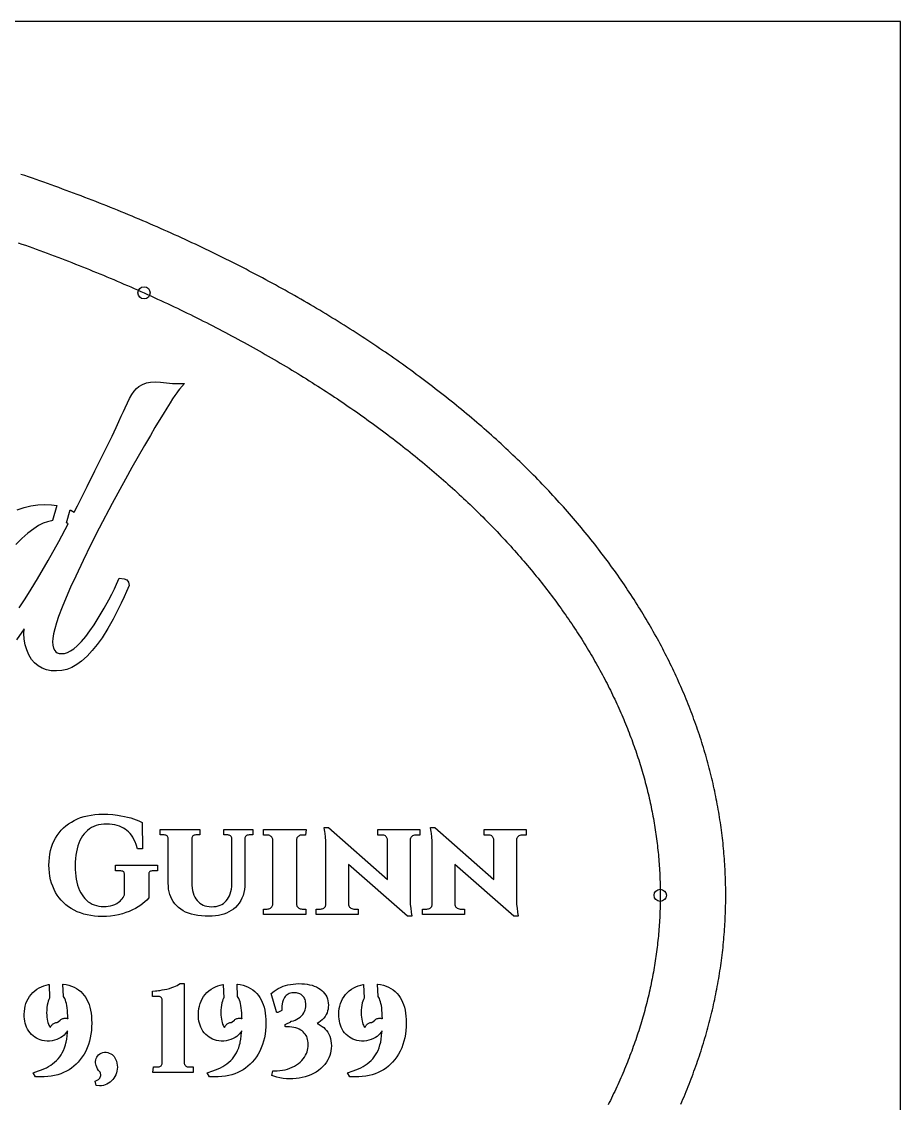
# Model space of a CAD drawing. Header units: inches. Extents: x 0 to 18, y 0 to 10.
# Drawn here: x 12.97 to 18, y 3.81 to 10 of the extents above; entities that cross this region are included whole.
import ezdxf

# ---------------------------------------------------------------- set-up
doc = ezdxf.new("R2010")
doc.units = ezdxf.units.IN
doc.header["$MEASUREMENT"] = 0
for name, color, linetype in [('CUT_INSIDE', 1, 'Continuous'), ('CUT_OUTSIDE', 5, 'Continuous'), ('ENGRAVE_BORDER', 3, 'Continuous'), ('REFERENCE_SHEET', 8, 'Continuous')]:
    doc.layers.add(name, color=color, linetype=linetype)

msp = doc.modelspace()

# ---------------------------------------------------------------- linework, layer by layer
at = {"layer": 'CUT_INSIDE'}
for points in [[(12.9543, 6.6446), (12.9872, 6.6961), (13.0218, 6.7516), (13.058, 6.8113), (13.1195, 6.9163), (13.1804, 7.0252), (13.2342, 7.126), (13.228, 7.1305), (13.2249, 7.132), (13.2455, 7.2056), (13.2488, 7.2042), (13.2689, 7.1937), (13.2877, 7.2294), (13.3152, 7.283), (13.3438, 7.3404), (13.3876, 7.4291), (13.4315, 7.5171), (13.4595, 7.5739), (13.4853, 7.6275), (13.5087, 7.678), (13.5245, 7.7125), (13.5384, 7.7428), (13.5503, 7.7687), (13.5603, 7.7902), (13.5732, 7.8187), (13.5862, 7.8441), (13.5991, 7.866), (13.6121, 7.8845), (13.6254, 7.8997), (13.639, 7.9114), (13.6597, 7.9235), (13.6822, 7.9321), (13.7064, 7.9372), (13.7321, 7.9388), (13.7638, 7.9371), (13.7975, 7.9322), (13.8308, 7.9282), (13.8995, 7.9288), (13.8709, 7.8964), (13.8643, 7.8878), (13.8556, 7.8756), (13.845, 7.86), (13.8324, 7.841), (13.8179, 7.8187), (13.7986, 7.7883), (13.7776, 7.7544), (13.755, 7.7171), (13.7307, 7.6764), (13.7047, 7.6322), (13.6707, 7.5735), (13.6355, 7.5121), (13.5992, 7.4479), (13.5617, 7.381), (13.4864, 7.2429), (13.4123, 7.1015), (13.3647, 7.0075), (13.3196, 6.9161), (13.2771, 6.8273), (13.2479, 6.7637), (13.2219, 6.704), (13.1992, 6.6483), (13.1797, 6.5965), (13.1669, 6.5587), (13.157, 6.5251), (13.15, 6.4956), (13.1458, 6.4704), (13.1445, 6.4498), (13.146, 6.431), (13.1504, 6.4146), (13.1574, 6.4004), (13.1637, 6.3929), (13.1716, 6.3878), (13.182, 6.3844), (13.1955, 6.3832), (13.2122, 6.3848), (13.2294, 6.3899), (13.2473, 6.3986), (13.2659, 6.4112), (13.2852, 6.4278), (13.31, 6.453), (13.3344, 6.4813), (13.3584, 6.5128), (13.3821, 6.5474), (13.4125, 6.5957), (13.4407, 6.6435), (13.4665, 6.6907), (13.4839, 6.7241), (13.4988, 6.7543), (13.5113, 6.7809), (13.5261, 6.8151), (13.5539, 6.8121), (13.5694, 6.8051), (13.5801, 6.7918), (13.5837, 6.7728), (13.5691, 6.7395), (13.5545, 6.7074), (13.538, 6.6721), (13.5195, 6.6334), (13.492, 6.5799), (13.4615, 6.5268), (13.4281, 6.4742), (13.4011, 6.4363), (13.3724, 6.4013), (13.3421, 6.3694), (13.3102, 6.3405), (13.2833, 6.3204), (13.2554, 6.3046), (13.2267, 6.2932), (13.1972, 6.2863), (13.1673, 6.284), (13.1372, 6.2857), (13.1096, 6.2911), (13.0843, 6.3003), (13.0617, 6.3132), (13.0418, 6.3299), (13.0251, 6.35), (13.0091, 6.3765), (12.9967, 6.4046), (12.9879, 6.4344), (12.9826, 6.4657), (12.9809, 6.4985), (12.9816, 6.5231), (12.9817, 6.5248), (12.9697, 6.5069), (12.9389, 6.4622)], [(12.9427, 7.2055), (12.9813, 7.2193), (13.0204, 7.2292), (13.06, 7.2351), (13.1001, 7.2371), (13.1386, 7.235), (13.1692, 7.23), (13.1453, 7.1445), (13.1378, 7.1439), (13.1149, 7.1384), (13.0907, 7.129), (13.0651, 7.1157), (13.0384, 7.0983), (13.0038, 7.072), (12.969, 7.0419), (12.9342, 7.0081)]]:
    msp.add_lwpolyline(points, dxfattribs=at)
for points in [[(13.6957, 5.1177), (13.6957, 4.9861), (13.6843, 4.9731), (13.6741, 4.9632), (13.6624, 4.9535), (13.6494, 4.9438), (13.635, 4.9342), (13.6191, 4.9249), (13.6021, 4.9163), (13.584, 4.9084), (13.5648, 4.9012), (13.5444, 4.8947), (13.5229, 4.8891), (13.5005, 4.8848), (13.4771, 4.8817), (13.4529, 4.8798), (13.4278, 4.8792), (13.4055, 4.8798), (13.384, 4.8814), (13.3631, 4.8842), (13.3428, 4.8881), (13.3233, 4.8931), (13.3044, 4.8992), (13.2862, 4.9065), (13.2688, 4.9149), (13.2521, 4.9243), (13.2364, 4.9347), (13.2216, 4.9461), (13.2078, 4.9584), (13.1949, 4.9717), (13.183, 4.9859), (13.1721, 5.001), (13.1621, 5.0171), (13.1532, 5.034), (13.1455, 5.0517), (13.139, 5.0701), (13.1337, 5.0892), (13.1296, 5.109), (13.1267, 5.1295), (13.1249, 5.1507), (13.1243, 5.1726), (13.1249, 5.1945), (13.1266, 5.2156), (13.1295, 5.2361), (13.1336, 5.2558), (13.1389, 5.2748), (13.1453, 5.2931), (13.1529, 5.3106), (13.1617, 5.3274), (13.1717, 5.3433), (13.1826, 5.3583), (13.1945, 5.3724), (13.2075, 5.3856), (13.2214, 5.3978), (13.2364, 5.4091), (13.2523, 5.4195), (13.2692, 5.4289), (13.287, 5.4373), (13.3056, 5.4445), (13.3249, 5.4506), (13.3449, 5.4556), (13.3657, 5.4595), (13.3872, 5.4623), (13.4094, 5.4639), (13.4324, 5.4645), (13.461, 5.4638), (13.489, 5.4619), (13.5165, 5.4586), (13.5366, 5.4554), (13.5558, 5.4518), (13.5743, 5.4478), (13.5921, 5.4432), (13.6088, 5.4383), (13.6242, 5.4329), (13.6383, 5.427), (13.6571, 5.4175), (13.6589, 5.2662), (13.6309, 5.2662), (13.6232, 5.2912), (13.6175, 5.3062), (13.6111, 5.3199), (13.6042, 5.3325), (13.5966, 5.3438), (13.5884, 5.354), (13.5795, 5.3632), (13.5703, 5.3715), (13.5606, 5.3788), (13.5504, 5.3852), (13.5399, 5.3908), (13.5288, 5.3954), (13.5149, 5.3999), (13.5005, 5.4035), (13.4859, 5.4061), (13.4709, 5.4076), (13.4555, 5.4081), (13.4389, 5.4075), (13.4232, 5.4058), (13.4083, 5.4028), (13.3941, 5.3988), (13.3808, 5.3936), (13.3682, 5.3873), (13.3564, 5.3798), (13.3452, 5.3712), (13.3349, 5.3617), (13.3254, 5.3512), (13.3166, 5.3396), (13.3087, 5.327), (13.3015, 5.3133), (13.2951, 5.2985), (13.2896, 5.2828), (13.2848, 5.266), (13.281, 5.2483), (13.2779, 5.2297), (13.2757, 5.2101), (13.2744, 5.1895), (13.274, 5.168), (13.2744, 5.1477), (13.2756, 5.1283), (13.2776, 5.1096), (13.2805, 5.0918), (13.2841, 5.0747), (13.2885, 5.0585), (13.2937, 5.043), (13.2996, 5.0285), (13.3062, 5.0151), (13.3135, 5.0028), (13.3215, 4.9915), (13.3301, 4.9812), (13.3394, 4.9719), (13.3494, 4.9636), (13.36, 4.9564), (13.3713, 4.9502), (13.3832, 4.9452), (13.3958, 4.9412), (13.4091, 4.9382), (13.4231, 4.9364), (13.4379, 4.9356), (13.451, 4.9361), (13.4639, 4.9377), (13.4766, 4.9402), (13.4891, 4.9438), (13.501, 4.9484), (13.512, 4.9539), (13.5223, 4.9602), (13.5318, 4.9674), (13.5384, 4.9737), (13.5442, 4.9804), (13.5492, 4.9877), (13.5533, 4.9954), (13.5561, 5.0023), (13.5568, 5.1175), (13.5565, 5.1234), (13.5555, 5.1278), (13.554, 5.1312), (13.5521, 5.1338), (13.5497, 5.1359), (13.5465, 5.1377), (13.5421, 5.1392), (13.5364, 5.1402), (13.5292, 5.1406), (13.5052, 5.1406), (13.5052, 5.1723), (13.7458, 5.1723), (13.7458, 5.1406), (13.7226, 5.1406), (13.7152, 5.1402), (13.7095, 5.1392), (13.7051, 5.1377), (13.7019, 5.1359), (13.6997, 5.1339), (13.698, 5.1314), (13.6967, 5.1282), (13.6959, 5.1239)], [(14.6793, 4.9217), (14.6849, 4.9221), (14.6896, 4.9231), (14.6939, 4.9247), (14.6979, 4.9269), (14.7016, 4.9298), (14.7047, 4.9331), (14.7071, 4.9365), (14.7087, 4.9402), (14.7097, 4.9444), (14.7101, 4.9495), (14.7101, 5.2874), (14.7099, 5.3024), (14.7095, 5.316), (14.7087, 5.3283), (14.7077, 5.3394), (14.7063, 5.3494), (14.7052, 5.3566), (14.7042, 5.3627), (14.7035, 5.3674), (14.7029, 5.3708), (14.7026, 5.3728), (14.7003, 5.3874), (14.7258, 5.3874), (15.0632, 5.0908), (15.0632, 5.3169), (15.0626, 5.3219), (15.0614, 5.3261), (15.0597, 5.33), (15.0573, 5.3336), (15.0542, 5.3369), (15.0507, 5.3398), (15.0468, 5.342), (15.0427, 5.3435), (15.038, 5.3445), (15.0324, 5.3449), (15.032, 5.3449), (15.0299, 5.3449), (15.0262, 5.3449), (15.0226, 5.3449), (15.0204, 5.3449), (15.0077, 5.3449), (15.0077, 5.3766), (15.2483, 5.3766), (15.2483, 5.3449), (15.2356, 5.3449), (15.2334, 5.3449), (15.2298, 5.3449), (15.2261, 5.3449), (15.2239, 5.3449), (15.2237, 5.3449), (15.2171, 5.3443), (15.2116, 5.3428), (15.2064, 5.3403), (15.2014, 5.3366), (15.1982, 5.3334), (15.1959, 5.3299), (15.1942, 5.3263), (15.1932, 5.3222), (15.1928, 5.3171), (15.1928, 4.9823), (15.193, 4.9652), (15.1936, 4.9498), (15.1947, 4.9358), (15.1956, 4.9264), (15.1966, 4.9181), (15.1975, 4.911), (15.1984, 4.9051), (15.1993, 4.9003), (15.1999, 4.8968), (15.2002, 4.8947), (15.2028, 4.88), (15.177, 4.88), (14.8397, 5.177), (14.8397, 4.9497), (14.8403, 4.9448), (14.8414, 4.9406), (14.8432, 4.9367), (14.8457, 4.9332), (14.8488, 4.9299), (14.8536, 4.9262), (14.8586, 4.9238), (14.864, 4.9223), (14.8706, 4.9217), (14.8952, 4.9217), (14.8952, 4.89), (14.6553, 4.89), (14.6553, 4.9217)], [(15.2882, 4.9217), (15.2938, 4.9221), (15.2985, 4.9231), (15.3028, 4.9247), (15.3068, 4.9269), (15.3105, 4.9298), (15.3136, 4.9331), (15.3159, 4.9365), (15.3176, 4.9402), (15.3186, 4.9444), (15.319, 4.9495), (15.319, 5.2874), (15.3188, 5.3024), (15.3184, 5.316), (15.3176, 5.3283), (15.3166, 5.3394), (15.3152, 5.3494), (15.3141, 5.3566), (15.3131, 5.3627), (15.3124, 5.3674), (15.3118, 5.3708), (15.3115, 5.3728), (15.3092, 5.3874), (15.3347, 5.3874), (15.6721, 5.0908), (15.6721, 5.3169), (15.6715, 5.3219), (15.6703, 5.3261), (15.6686, 5.33), (15.6662, 5.3336), (15.6631, 5.3369), (15.6596, 5.3398), (15.6557, 5.342), (15.6516, 5.3435), (15.6469, 5.3445), (15.6413, 5.3449), (15.6409, 5.3449), (15.6388, 5.3449), (15.6351, 5.3449), (15.6315, 5.3449), (15.6293, 5.3449), (15.6166, 5.3449), (15.6166, 5.3766), (15.8572, 5.3766), (15.8572, 5.3449), (15.8445, 5.3449), (15.8423, 5.3449), (15.8387, 5.3449), (15.835, 5.3449), (15.8328, 5.3449), (15.8326, 5.3449), (15.826, 5.3443), (15.8205, 5.3428), (15.8153, 5.3403), (15.8103, 5.3366), (15.8071, 5.3334), (15.8048, 5.3299), (15.8031, 5.3263), (15.8021, 5.3222), (15.8017, 5.3171), (15.8017, 4.9823), (15.8019, 4.9652), (15.8025, 4.9498), (15.8036, 4.9358), (15.8045, 4.9264), (15.8055, 4.9181), (15.8064, 4.911), (15.8073, 4.9051), (15.8082, 4.9003), (15.8088, 4.8968), (15.8091, 4.8947), (15.8117, 4.88), (15.7859, 4.88), (15.4486, 5.177), (15.4486, 4.9497), (15.4492, 4.9448), (15.4503, 4.9406), (15.4521, 4.9367), (15.4546, 4.9332), (15.4577, 4.9299), (15.4625, 4.9262), (15.4675, 4.9238), (15.4729, 4.9223), (15.4795, 4.9217), (15.5041, 4.9217), (15.5041, 4.89), (15.2642, 4.89), (15.2642, 4.9217)], [(13.9442, 5.0419), (13.9466, 5.0275), (13.95, 5.0141), (13.9542, 5.0018), (13.9594, 4.9904), (13.9654, 4.98), (13.9723, 4.9705), (13.98, 4.9621), (13.9884, 4.9549), (13.9974, 4.9488), (14.0071, 4.9438), (14.0176, 4.9399), (14.029, 4.9371), (14.0413, 4.9354), (14.0544, 4.9348), (14.0682, 4.9354), (14.0811, 4.937), (14.093, 4.9397), (14.104, 4.9434), (14.1141, 4.9482), (14.1235, 4.9539), (14.132, 4.9607), (14.1399, 4.9686), (14.1469, 4.9775), (14.1531, 4.9872), (14.1584, 4.9979), (14.1628, 5.0094), (14.1663, 5.022), (14.1689, 5.0355), (14.1705, 5.0501), (14.1712, 5.0657), (14.1712, 5.3237), (14.1705, 5.3287), (14.1691, 5.3328), (14.167, 5.3364), (14.1642, 5.3396), (14.1607, 5.3423), (14.157, 5.3441), (14.153, 5.3452), (14.148, 5.3457), (14.1479, 5.3457), (14.1461, 5.3457), (14.1431, 5.3457), (14.1401, 5.3457), (14.1383, 5.3457), (14.1257, 5.3457), (14.1257, 5.3766), (14.2915, 5.3766), (14.2915, 5.3457), (14.279, 5.3457), (14.2773, 5.3457), (14.2745, 5.3457), (14.2717, 5.3457), (14.2701, 5.3457), (14.27, 5.3457), (14.2645, 5.3452), (14.2601, 5.344), (14.2562, 5.3421), (14.2525, 5.3394), (14.2496, 5.3363), (14.2477, 5.333), (14.2465, 5.3291), (14.2461, 5.324), (14.2461, 5.0699), (14.2454, 5.0513), (14.2434, 5.0333), (14.2401, 5.0162), (14.2355, 4.9998), (14.2294, 4.9842), (14.2221, 4.9696), (14.2133, 4.9558), (14.2032, 4.943), (14.1918, 4.9311), (14.1805, 4.9213), (14.1682, 4.9125), (14.1551, 4.9048), (14.1411, 4.8981), (14.1264, 4.8925), (14.1108, 4.888), (14.0944, 4.8845), (14.0772, 4.882), (14.0593, 4.8805), (14.0406, 4.88), (14.0182, 4.8805), (13.997, 4.8819), (13.9768, 4.8844), (13.9577, 4.8878), (13.9397, 4.8923), (13.9228, 4.8978), (13.9069, 4.9043), (13.8922, 4.9119), (13.8786, 4.9206), (13.8662, 4.9303), (13.855, 4.9409), (13.8449, 4.9522), (13.8361, 4.9644), (13.8284, 4.9773), (13.8219, 4.9909), (13.8166, 5.0053), (13.8125, 5.0203), (13.8096, 5.036), (13.8078, 5.0523), (13.8073, 5.0691), (13.8073, 5.3237), (13.8066, 5.3287), (13.8052, 5.3328), (13.8031, 5.3364), (13.8003, 5.3396), (13.7968, 5.3422), (13.793, 5.3441), (13.7888, 5.3452), (13.7833, 5.3457), (13.7832, 5.3457), (13.7814, 5.3457), (13.7784, 5.3457), (13.7754, 5.3457), (13.7736, 5.3457), (13.761, 5.3457), (13.761, 5.3766), (13.9878, 5.3766), (13.9878, 5.3457), (13.9752, 5.3457), (13.9734, 5.3457), (13.9704, 5.3457), (13.9674, 5.3457), (13.9656, 5.3457), (13.9655, 5.3457), (13.96, 5.3452), (13.9557, 5.3441), (13.952, 5.3422), (13.9485, 5.3396), (13.9458, 5.3365), (13.9439, 5.3331), (13.9427, 5.3292), (13.9423, 5.324), (13.9423, 5.0741), (13.9428, 5.0574)], [(14.3736, 4.9217), (14.3792, 4.9221), (14.3839, 4.9231), (14.3884, 4.9249), (14.3926, 4.9273), (14.3967, 4.9305), (14.4002, 4.9342), (14.4027, 4.9379), (14.4045, 4.9418), (14.4055, 4.946), (14.4059, 4.951), (14.4059, 5.3156), (14.4055, 5.321), (14.4044, 5.3253), (14.4027, 5.3292), (14.4002, 5.3328), (14.3968, 5.3363), (14.3928, 5.3394), (14.3885, 5.3418), (14.3839, 5.3435), (14.3788, 5.3445), (14.3728, 5.3449), (14.3727, 5.3449), (14.3711, 5.3449), (14.3686, 5.3449), (14.366, 5.3449), (14.3645, 5.3449), (14.3519, 5.3449), (14.3519, 5.3766), (14.5962, 5.3766), (14.593, 5.3449), (14.5817, 5.3449), (14.5804, 5.3449), (14.574, 5.3449), (14.5681, 5.3445), (14.5631, 5.3435), (14.5586, 5.3418), (14.5544, 5.3395), (14.5505, 5.3364), (14.5472, 5.3329), (14.5446, 5.3292), (14.5428, 5.3251), (14.5415, 5.3206), (14.5409, 5.3153), (14.5409, 4.9513), (14.5415, 4.9463), (14.5428, 4.942), (14.5446, 4.938), (14.5472, 4.9341), (14.5507, 4.9304), (14.5546, 4.9273), (14.5587, 4.9249), (14.5632, 4.9232), (14.5682, 4.9221), (14.5741, 4.9217), (14.5949, 4.9217), (14.5949, 4.89), (14.3519, 4.89), (14.3519, 4.9217)], [(13.0644, 3.9949), (13.0805, 4.0008), (13.0955, 4.007), (13.1094, 4.0136), (13.1224, 4.0205), (13.1342, 4.0278), (13.1451, 4.0354), (13.1567, 4.0448), (13.1674, 4.0546), (13.177, 4.0648), (13.1857, 4.0754), (13.1934, 4.0865), (13.2001, 4.098), (13.2072, 4.1126), (13.2133, 4.1279), (13.2184, 4.1438), (13.221, 4.1544), (13.2225, 4.1604), (13.2256, 4.1777), (13.228, 4.1959), (13.2299, 4.2149), (13.2306, 4.2254), (13.2248, 4.2165), (13.2179, 4.2079), (13.2103, 4.2001), (13.202, 4.193), (13.1929, 4.1867), (13.1811, 4.1801), (13.1685, 4.1747), (13.1553, 4.1706), (13.1416, 4.1677), (13.1275, 4.1662), (13.1135, 4.1661), (13.0995, 4.1673), (13.0857, 4.17), (13.0746, 4.1731), (13.0639, 4.1773), (13.0535, 4.1823), (13.0435, 4.1883), (13.0338, 4.1953), (13.0246, 4.2034), (13.0161, 4.2124), (13.0086, 4.2225), (13.0018, 4.2335), (12.996, 4.2454), (12.9918, 4.2562), (12.9884, 4.2676), (12.9857, 4.2797), (12.9839, 4.2923), (12.9828, 4.3056), (12.9824, 4.3196), (12.9832, 4.3359), (12.9852, 4.3515), (12.9883, 4.3666), (12.9926, 4.3812), (12.998, 4.3951), (13.0046, 4.4085), (13.0124, 4.4212), (13.0214, 4.4329), (13.0315, 4.4438), (13.0428, 4.4537), (13.0551, 4.4626), (13.0685, 4.4706), (13.0809, 4.4766), (13.0941, 4.4818), (13.1079, 4.486), (13.1224, 4.4892), (13.1245, 4.4896), (13.1275, 4.4117), (13.127, 4.4109), (13.1231, 4.4032), (13.1198, 4.3945), (13.1171, 4.3849), (13.1144, 4.3717), (13.1125, 4.3578), (13.1114, 4.3434), (13.111, 4.3284), (13.1115, 4.3149), (13.1124, 4.3023), (13.1139, 4.2909), (13.1157, 4.2806), (13.118, 4.2716), (13.1206, 4.2636), (13.1236, 4.2566), (13.1269, 4.2506), (13.1304, 4.2457), (13.1326, 4.2433), (13.1331, 4.2449), (13.1347, 4.2487), (13.1367, 4.2523), (13.1391, 4.2558), (13.1418, 4.2589), (13.1447, 4.2619), (13.148, 4.2645), (13.1515, 4.2667), (13.1551, 4.2686), (13.159, 4.2702), (13.163, 4.2714), (13.1671, 4.2722), (13.1702, 4.2726), (13.1716, 4.273), (13.1738, 4.2739), (13.1756, 4.2749), (13.1766, 4.2756), (13.1887, 4.2862), (13.1919, 4.2888), (13.1955, 4.2911), (13.1992, 4.2931), (13.2031, 4.2946), (13.2071, 4.2958), (13.2112, 4.2965), (13.2154, 4.2969), (13.2196, 4.2968), (13.2238, 4.2963), (13.2279, 4.2955), (13.2318, 4.2942), (13.2321, 4.2941), (13.2316, 4.3108), (13.2308, 4.3268), (13.2296, 4.3418), (13.2281, 4.3558), (13.2263, 4.3688), (13.2241, 4.3807), (13.2215, 4.3913), (13.2184, 4.4008), (13.215, 4.409), (13.2111, 4.4161), (13.2071, 4.4218), (13.2044, 4.4922), (13.2057, 4.4921), (13.2223, 4.4895), (13.2383, 4.4857), (13.2534, 4.4808), (13.2678, 4.4747), (13.2814, 4.4673), (13.2941, 4.4588), (13.306, 4.4492), (13.3169, 4.4383), (13.3261, 4.4274), (13.3344, 4.4155), (13.3418, 4.4028), (13.3482, 4.3891), (13.3538, 4.3745), (13.3585, 4.3591), (13.3623, 4.3429), (13.3652, 4.3258), (13.3673, 4.3078), (13.3686, 4.2889), (13.369, 4.2692), (13.3685, 4.2474), (13.3669, 4.226), (13.3642, 4.2052), (13.3604, 4.1848), (13.3556, 4.1649), (13.3497, 4.1455), (13.3427, 4.1268), (13.3345, 4.1088), (13.3253, 4.0916), (13.3149, 4.0752), (13.3034, 4.0596), (13.2908, 4.0449), (13.2791, 4.0329), (13.2665, 4.0218), (13.2531, 4.0116), (13.239, 4.0022), (13.224, 3.9937), (13.2083, 3.9861), (13.1918, 3.9793), (13.1744, 3.9734), (13.1561, 3.9687), (13.1371, 3.965), (13.1172, 3.9624), (13.0966, 3.961), (13.0751, 3.9606), (13.0464, 3.9614), (13.033, 3.9848)], [(13.9502, 3.987), (13.7199, 3.987), (13.723, 4.0178), (13.7477, 4.0178), (13.7524, 4.0181), (13.7562, 4.019), (13.7597, 4.0204), (13.7629, 4.0224), (13.7661, 4.0252), (13.7688, 4.0283), (13.7709, 4.0316), (13.7723, 4.0349), (13.7731, 4.0385), (13.7734, 4.0429), (13.7734, 4.3918), (13.7731, 4.3993), (13.7721, 4.4051), (13.7706, 4.4096), (13.7688, 4.4128), (13.7667, 4.4152), (13.764, 4.4173), (13.7606, 4.419), (13.7565, 4.4204), (13.7517, 4.4212), (13.7457, 4.4216), (13.7164, 4.4216), (13.7164, 4.4511), (13.7342, 4.453), (13.7421, 4.454), (13.7507, 4.455), (13.76, 4.4563), (13.773, 4.4583), (13.7863, 4.4609), (13.7999, 4.4639), (13.8136, 4.4675), (13.827, 4.4716), (13.8402, 4.4763), (13.8494, 4.4802), (13.8579, 4.4843), (13.8657, 4.4888), (13.8762, 4.4958), (13.8986, 4.4958), (13.8986, 4.0422), (13.899, 4.0379), (13.8998, 4.0344), (13.9012, 4.0312), (13.9033, 4.0281), (13.9061, 4.0251), (13.9094, 4.0224), (13.9127, 4.0204), (13.9162, 4.019), (13.9199, 4.0181), (13.9244, 4.0178), (13.9502, 4.0178)], [(14.0619, 3.9949), (14.0779, 4.0008), (14.0929, 4.007), (14.1069, 4.0136), (14.1198, 4.0205), (14.1317, 4.0278), (14.1425, 4.0354), (14.1542, 4.0448), (14.1648, 4.0546), (14.1745, 4.0648), (14.1831, 4.0754), (14.1908, 4.0865), (14.1975, 4.098), (14.2046, 4.1126), (14.2107, 4.1279), (14.2158, 4.1438), (14.2185, 4.1544), (14.22, 4.1604), (14.2231, 4.1777), (14.2255, 4.1959), (14.2273, 4.2149), (14.228, 4.2254), (14.2222, 4.2165), (14.2154, 4.2079), (14.2078, 4.2001), (14.1994, 4.193), (14.1904, 4.1867), (14.1785, 4.1801), (14.166, 4.1747), (14.1528, 4.1706), (14.139, 4.1677), (14.125, 4.1662), (14.111, 4.1661), (14.097, 4.1673), (14.0831, 4.17), (14.0721, 4.1731), (14.0613, 4.1773), (14.051, 4.1823), (14.041, 4.1883), (14.0313, 4.1953), (14.022, 4.2034), (14.0136, 4.2124), (14.006, 4.2225), (13.9993, 4.2335), (13.9934, 4.2454), (13.9892, 4.2562), (13.9858, 4.2676), (13.9832, 4.2797), (13.9813, 4.2923), (13.9802, 4.3056), (13.9799, 4.3196), (13.9807, 4.3359), (13.9826, 4.3515), (13.9857, 4.3666), (13.99, 4.3812), (13.9954, 4.3951), (14.0021, 4.4085), (14.0099, 4.4212), (14.0189, 4.4329), (14.029, 4.4438), (14.0402, 4.4537), (14.0526, 4.4626), (14.0659, 4.4706), (14.0784, 4.4766), (14.0915, 4.4818), (14.1053, 4.486), (14.1199, 4.4892), (14.1219, 4.4896), (14.1249, 4.4117), (14.1245, 4.4109), (14.1206, 4.4032), (14.1172, 4.3945), (14.1146, 4.3849), (14.1119, 4.3717), (14.11, 4.3578), (14.1088, 4.3434), (14.1084, 4.3284), (14.1089, 4.3149), (14.1099, 4.3023), (14.1113, 4.2909), (14.1132, 4.2806), (14.1154, 4.2716), (14.1181, 4.2636), (14.1211, 4.2566), (14.1243, 4.2506), (14.1278, 4.2457), (14.13, 4.2433), (14.1305, 4.2449), (14.1322, 4.2487), (14.1342, 4.2523), (14.1365, 4.2558), (14.1392, 4.2589), (14.1422, 4.2619), (14.1454, 4.2645), (14.1489, 4.2667), (14.1526, 4.2686), (14.1564, 4.2702), (14.1604, 4.2714), (14.1645, 4.2722), (14.1676, 4.2726), (14.169, 4.273), (14.1712, 4.2739), (14.173, 4.2749), (14.1741, 4.2756), (14.1861, 4.2862), (14.1894, 4.2888), (14.1929, 4.2911), (14.1966, 4.2931), (14.2005, 4.2946), (14.2046, 4.2958), (14.2087, 4.2965), (14.2129, 4.2969), (14.217, 4.2968), (14.2212, 4.2963), (14.2253, 4.2955), (14.2293, 4.2942), (14.2296, 4.2941), (14.2291, 4.3108), (14.2282, 4.3268), (14.2271, 4.3418), (14.2256, 4.3558), (14.2238, 4.3688), (14.2216, 4.3807), (14.219, 4.3913), (14.2159, 4.4008), (14.2124, 4.409), (14.2086, 4.4161), (14.2046, 4.4218), (14.2019, 4.4922), (14.2031, 4.4921), (14.2198, 4.4895), (14.2357, 4.4857), (14.2509, 4.4808), (14.2653, 4.4747), (14.2788, 4.4673), (14.2915, 4.4588), (14.3034, 4.4492), (14.3144, 4.4383), (14.3236, 4.4274), (14.3319, 4.4155), (14.3392, 4.4028), (14.3457, 4.3891), (14.3513, 4.3745), (14.3559, 4.3591), (14.3598, 4.3429), (14.3627, 4.3258), (14.3648, 4.3078), (14.366, 4.2889), (14.3665, 4.2692), (14.3659, 4.2474), (14.3643, 4.226), (14.3616, 4.2052), (14.3579, 4.1848), (14.3531, 4.1649), (14.3471, 4.1455), (14.3401, 4.1268), (14.332, 4.1088), (14.3227, 4.0916), (14.3123, 4.0752), (14.3009, 4.0596), (14.2883, 4.0449), (14.2765, 4.0329), (14.264, 4.0218), (14.2506, 4.0116), (14.2364, 4.0022), (14.2215, 3.9937), (14.2058, 3.9861), (14.1892, 3.9793), (14.1718, 3.9734), (14.1536, 3.9687), (14.1345, 3.965), (14.1147, 3.9624), (14.094, 3.961), (14.0726, 3.9606), (14.0439, 3.9614), (14.0305, 3.9848)], [(14.6027, 4.4914), (14.6171, 4.4887), (14.6307, 4.4852), (14.6436, 4.4807), (14.6557, 4.4755), (14.6669, 4.4696), (14.6772, 4.463), (14.6867, 4.4555), (14.6952, 4.4474), (14.7028, 4.4385), (14.7094, 4.4288), (14.7148, 4.4185), (14.719, 4.4076), (14.7219, 4.3962), (14.7237, 4.3842), (14.7243, 4.3718), (14.7238, 4.3601), (14.7224, 4.3489), (14.7199, 4.3382), (14.7165, 4.3279), (14.7121, 4.3181), (14.7056, 4.3069), (14.698, 4.2966), (14.6895, 4.2874), (14.6799, 4.2791), (14.6697, 4.272), (14.6605, 4.2669), (14.6662, 4.2644), (14.678, 4.2578), (14.6895, 4.2501), (14.6985, 4.2429), (14.7068, 4.2348), (14.7143, 4.2258), (14.721, 4.216), (14.7271, 4.2054), (14.7322, 4.1938), (14.7362, 4.1812), (14.739, 4.1679), (14.7407, 4.1538), (14.7413, 4.1389), (14.7407, 4.1244), (14.7391, 4.1103), (14.7363, 4.0966), (14.7325, 4.0834), (14.7275, 4.0707), (14.7214, 4.0584), (14.713, 4.0446), (14.7034, 4.0316), (14.6926, 4.0195), (14.6807, 4.0084), (14.6677, 3.9981), (14.6539, 3.9888), (14.6393, 3.9805), (14.624, 3.9732), (14.6081, 3.9668), (14.5914, 3.9613), (14.5742, 3.9569), (14.5567, 3.9535), (14.5389, 3.9512), (14.5207, 3.9499), (14.5023, 3.9497), (14.4837, 3.9505), (14.4651, 3.9526), (14.4467, 3.9559), (14.4284, 3.9603), (14.4003, 3.969), (14.4057, 3.9959), (14.4314, 3.9963), (14.4468, 3.9974), (14.4617, 3.9994), (14.4763, 4.0023), (14.4905, 4.0061), (14.5042, 4.0107), (14.5173, 4.0161), (14.5296, 4.0223), (14.5413, 4.0291), (14.5523, 4.0368), (14.5624, 4.0451), (14.5716, 4.054), (14.5799, 4.0636), (14.5873, 4.0738), (14.5937, 4.0848), (14.5983, 4.0942), (14.602, 4.104), (14.6049, 4.114), (14.6069, 4.1244), (14.6082, 4.1352), (14.6086, 4.1464), (14.6083, 4.1568), (14.6072, 4.1666), (14.6055, 4.1756), (14.6031, 4.1838), (14.6002, 4.1914), (14.5966, 4.1983), (14.5923, 4.2047), (14.5865, 4.2117), (14.5802, 4.218), (14.5733, 4.2237), (14.5658, 4.2288), (14.5577, 4.2332), (14.549, 4.237), (14.5378, 4.2408), (14.5263, 4.2439), (14.5144, 4.246), (14.5021, 4.2473), (14.4809, 4.248), (14.4804, 4.2481), (14.48, 4.2482), (14.4795, 4.2483), (14.4791, 4.2485), (14.4786, 4.2487), (14.4782, 4.2489), (14.4778, 4.2492), (14.4775, 4.2496), (14.4772, 4.2499), (14.4769, 4.2503), (14.4766, 4.2507), (14.4764, 4.2512), (14.4763, 4.2516), (14.4762, 4.2521), (14.4761, 4.2526), (14.4761, 4.253), (14.4761, 4.2535), (14.4762, 4.254), (14.4772, 4.2592), (14.4773, 4.2597), (14.4775, 4.2601), (14.4777, 4.2606), (14.478, 4.261), (14.4783, 4.2614), (14.4787, 4.2618), (14.479, 4.2621), (14.4794, 4.2624), (14.4799, 4.2627), (14.5084, 4.2769), (14.5084, 4.2769), (14.5085, 4.277), (14.5087, 4.2775), (14.5089, 4.2779), (14.5092, 4.2783), (14.5095, 4.2786), (14.5098, 4.279), (14.5102, 4.2793), (14.5106, 4.2795), (14.5111, 4.2798), (14.5115, 4.2799), (14.512, 4.2801), (14.5125, 4.2802), (14.5132, 4.2802), (14.5237, 4.2827), (14.534, 4.2863), (14.544, 4.2911), (14.5535, 4.2967), (14.5622, 4.3032), (14.5701, 4.3106), (14.5772, 4.3188), (14.5836, 4.3279), (14.5879, 4.3358), (14.5913, 4.344), (14.5937, 4.3526), (14.5951, 4.3617), (14.5956, 4.3713), (14.5951, 4.3817), (14.5942, 4.3898), (14.5928, 4.3971), (14.5907, 4.4037), (14.5881, 4.4098), (14.5848, 4.4153), (14.5799, 4.4217), (14.5743, 4.4272), (14.568, 4.432), (14.5608, 4.4359), (14.5546, 4.4384), (14.548, 4.4403), (14.5408, 4.4415), (14.5331, 4.4421), (14.5249, 4.4419), (14.5159, 4.4411), (14.5078, 4.4395), (14.5004, 4.4373), (14.4938, 4.4344), (14.4879, 4.4308), (14.4826, 4.4265), (14.4778, 4.4215), (14.4735, 4.4158), (14.4691, 4.4081), (14.4653, 4.3993), (14.4623, 4.3893), (14.4599, 4.3783), (14.4583, 4.366), (14.4575, 4.3526), (14.4574, 4.344), (14.4574, 4.3435), (14.4573, 4.343), (14.4572, 4.3425), (14.457, 4.342), (14.4568, 4.3416), (14.4566, 4.3411), (14.4563, 4.3407), (14.4559, 4.3404), (14.4555, 4.34), (14.4551, 4.3397), (14.4547, 4.3395), (14.4347, 4.3295), (14.4343, 4.3293), (14.4338, 4.3292), (14.4333, 4.3291), (14.4328, 4.329), (14.4323, 4.329), (14.4319, 4.329), (14.4314, 4.3291), (14.4309, 4.3292), (14.4305, 4.3294), (14.43, 4.3296), (14.4296, 4.3299), (14.4292, 4.3302), (14.4289, 4.3305), (14.4285, 4.3309), (14.4283, 4.3313), (14.428, 4.3317), (14.4278, 4.3321), (14.4277, 4.3326), (14.3971, 4.4385), (14.4131, 4.4517), (14.4245, 4.4596), (14.4371, 4.4668), (14.4507, 4.4734), (14.4654, 4.4794), (14.4786, 4.4839), (14.4926, 4.4875), (14.5072, 4.4904), (14.5225, 4.4925), (14.5386, 4.4938), (14.5553, 4.4945), (14.5718, 4.4943), (14.5876, 4.4933)], [(14.8658, 3.9949), (14.8819, 4.0008), (14.8969, 4.007), (14.9108, 4.0136), (14.9237, 4.0205), (14.9356, 4.0278), (14.9465, 4.0354), (14.9581, 4.0448), (14.9688, 4.0546), (14.9784, 4.0648), (14.9871, 4.0754), (14.9947, 4.0865), (15.0015, 4.098), (15.0086, 4.1126), (15.0147, 4.1279), (15.0198, 4.1438), (15.0224, 4.1544), (15.0239, 4.1604), (15.027, 4.1777), (15.0294, 4.1959), (15.0313, 4.2149), (15.032, 4.2254), (15.0261, 4.2165), (15.0193, 4.2079), (15.0117, 4.2001), (15.0034, 4.193), (14.9943, 4.1867), (14.9824, 4.1801), (14.9699, 4.1747), (14.9567, 4.1706), (14.943, 4.1677), (14.9289, 4.1662), (14.9149, 4.1661), (14.9009, 4.1673), (14.8871, 4.17), (14.876, 4.1731), (14.8653, 4.1773), (14.8549, 4.1823), (14.8449, 4.1883), (14.8352, 4.1953), (14.826, 4.2034), (14.8175, 4.2124), (14.8099, 4.2225), (14.8032, 4.2335), (14.7974, 4.2454), (14.7932, 4.2562), (14.7898, 4.2676), (14.7871, 4.2797), (14.7853, 4.2923), (14.7842, 4.3056), (14.7838, 4.3196), (14.7846, 4.3359), (14.7866, 4.3515), (14.7897, 4.3666), (14.7939, 4.3812), (14.7994, 4.3951), (14.806, 4.4085), (14.8138, 4.4212), (14.8228, 4.4329), (14.8329, 4.4438), (14.8442, 4.4537), (14.8565, 4.4626), (14.8699, 4.4706), (14.8823, 4.4766), (14.8954, 4.4818), (14.9093, 4.486), (14.9238, 4.4892), (14.9259, 4.4896), (14.9289, 4.4117), (14.9284, 4.4109), (14.9245, 4.4032), (14.9212, 4.3945), (14.9185, 4.3849), (14.9158, 4.3717), (14.9139, 4.3578), (14.9128, 4.3434), (14.9124, 4.3284), (14.9129, 4.3149), (14.9138, 4.3023), (14.9152, 4.2909), (14.9171, 4.2806), (14.9194, 4.2716), (14.922, 4.2636), (14.925, 4.2566), (14.9283, 4.2506), (14.9318, 4.2457), (14.934, 4.2433), (14.9345, 4.2449), (14.9361, 4.2487), (14.9381, 4.2523), (14.9405, 4.2558), (14.9432, 4.2589), (14.9461, 4.2619), (14.9494, 4.2645), (14.9528, 4.2667), (14.9565, 4.2686), (14.9604, 4.2702), (14.9644, 4.2714), (14.9684, 4.2722), (14.9716, 4.2726), (14.973, 4.273), (14.9752, 4.2739), (14.977, 4.2749), (14.978, 4.2756), (14.99, 4.2862), (14.9933, 4.2888), (14.9968, 4.2911), (15.0006, 4.2931), (15.0045, 4.2946), (15.0085, 4.2958), (15.0126, 4.2965), (15.0168, 4.2969), (15.021, 4.2968), (15.0251, 4.2963), (15.0292, 4.2955), (15.0332, 4.2942), (15.0335, 4.2941), (15.033, 4.3108), (15.0322, 4.3268), (15.031, 4.3418), (15.0295, 4.3558), (15.0277, 4.3688), (15.0255, 4.3807), (15.0229, 4.3913), (15.0198, 4.4008), (15.0164, 4.409), (15.0125, 4.4161), (15.0085, 4.4218), (15.0058, 4.4922), (15.007, 4.4921), (15.0237, 4.4895), (15.0396, 4.4857), (15.0548, 4.4808), (15.0692, 4.4747), (15.0828, 4.4673), (15.0955, 4.4588), (15.1073, 4.4492), (15.1183, 4.4383), (15.1275, 4.4274), (15.1358, 4.4155), (15.1432, 4.4028), (15.1496, 4.3891), (15.1552, 4.3745), (15.1599, 4.3591), (15.1637, 4.3429), (15.1666, 4.3258), (15.1687, 4.3078), (15.17, 4.2889), (15.1704, 4.2692), (15.1699, 4.2474), (15.1683, 4.226), (15.1656, 4.2052), (15.1618, 4.1848), (15.157, 4.1649), (15.1511, 4.1455), (15.1441, 4.1268), (15.1359, 4.1088), (15.1267, 4.0916), (15.1163, 4.0752), (15.1048, 4.0596), (15.0922, 4.0449), (15.0805, 4.0329), (15.0679, 4.0218), (15.0545, 4.0116), (15.0404, 4.0022), (15.0254, 3.9937), (15.0097, 3.9861), (14.9932, 3.9793), (14.9758, 3.9734), (14.9575, 3.9687), (14.9385, 3.965), (14.9186, 3.9624), (14.898, 3.961), (14.8765, 3.9606), (14.8478, 3.9614), (14.8344, 3.9848)], [(13.4079, 4.0866), (13.4154, 4.0926), (13.4237, 4.0972), (13.4326, 4.1002), (13.442, 4.1017), (13.4514, 4.1016), (13.4607, 4.1002), (13.4698, 4.0975), (13.4787, 4.0935), (13.4858, 4.0891), (13.4922, 4.0837), (13.4977, 4.0774), (13.5023, 4.0704), (13.5059, 4.0628), (13.5103, 4.0516), (13.5135, 4.0401), (13.5154, 4.0285), (13.516, 4.0169), (13.5153, 4.0054), (13.5134, 3.9943), (13.5105, 3.9836), (13.5066, 3.9733), (13.5017, 3.9634), (13.4959, 3.9541), (13.4892, 3.9454), (13.4819, 3.9376), (13.474, 3.9306), (13.4654, 3.9244), (13.4561, 3.919), (13.4463, 3.9147), (13.4359, 3.9116), (13.4252, 3.9099), (13.4142, 3.9095), (13.3952, 3.911), (13.3883, 3.9362), (13.4036, 3.9436), (13.4083, 3.9468), (13.4123, 3.9504), (13.4156, 3.9545), (13.4181, 3.9589), (13.4198, 3.9636), (13.4207, 3.9687), (13.4207, 3.9744), (13.4201, 3.9788), (13.4187, 3.9832), (13.4165, 3.9879), (13.4133, 3.9927), (13.4086, 3.9985), (13.4026, 4.0069), (13.3976, 4.0163), (13.394, 4.0261), (13.3922, 4.034), (13.3913, 4.0419), (13.3914, 4.0499), (13.3924, 4.0579), (13.3944, 4.066), (13.3977, 4.0735), (13.4023, 4.0805)]]:
    msp.add_lwpolyline(points, close=True, dxfattribs=at)
for centre in [(13.6686, 8.448), (16.625, 5)]:
    msp.add_circle(centre, 0.035, dxfattribs=at)
at = {"layer": 'CUT_OUTSIDE'}
msp.add_lwpolyline([(16.7424, 3.8043), (16.7487, 3.8187), (16.7549, 3.8332), (16.761, 3.8477), (16.7671, 3.8621), (16.7731, 3.8766), (16.779, 3.8911), (16.7848, 3.9057), (16.7905, 3.9202), (16.7962, 3.9347), (16.8018, 3.9493), (16.8073, 3.9638), (16.8128, 3.9784), (16.8181, 3.993), (16.8234, 4.0076), (16.8286, 4.0222), (16.8338, 4.0368), (16.8388, 4.0514), (16.8438, 4.066), (16.8487, 4.0806), (16.8535, 4.0953), (16.8583, 4.1099), (16.863, 4.1246), (16.8676, 4.1393), (16.8721, 4.154), (16.8765, 4.1686), (16.8809, 4.1833), (16.8852, 4.198), (16.8894, 4.2128), (16.8935, 4.2275), (16.8975, 4.2422), (16.9015, 4.2569), (16.9054, 4.2717), (16.9092, 4.2864), (16.913, 4.3012), (16.9166, 4.3159), (16.9202, 4.3307), (16.9237, 4.3455), (16.9271, 4.3603), (16.9305, 4.3751), (16.9337, 4.3899), (16.9369, 4.4047), (16.94, 4.4195), (16.9431, 4.4343), (16.946, 4.4491), (16.9489, 4.4639), (16.9517, 4.4788), (16.9544, 4.4936), (16.957, 4.5084), (16.9596, 4.5233), (16.9621, 4.5381), (16.9645, 4.553), (16.9668, 4.5678), (16.9691, 4.5827), (16.9712, 4.5976), (16.9733, 4.6124), (16.9753, 4.6273), (16.9773, 4.6422), (16.9791, 4.6571), (16.9809, 4.672), (16.9826, 4.6869), (16.9842, 4.7017), (16.9858, 4.7166), (16.9872, 4.7315), (16.9886, 4.7464), (16.9899, 4.7613), (16.9911, 4.7762), (16.9923, 4.7912), (16.9933, 4.8061), (16.9943, 4.821), (16.9952, 4.8359), (16.9961, 4.8508), (16.9968, 4.8657), (16.9975, 4.8806), (16.9981, 4.8956), (16.9986, 4.9105), (16.999, 4.9254), (16.9994, 4.9403), (16.9996, 4.9552), (16.9998, 4.9702), (17, 4.9851), (17, 5), (17, 5.0149), (16.9998, 5.0298), (16.9996, 5.0448), (16.9994, 5.0597), (16.999, 5.0746), (16.9986, 5.0895), (16.9981, 5.1044), (16.9975, 5.1194), (16.9968, 5.1343), (16.9961, 5.1492), (16.9952, 5.1641), (16.9943, 5.179), (16.9933, 5.1939), (16.9923, 5.2088), (16.9911, 5.2238), (16.9899, 5.2387), (16.9886, 5.2536), (16.9872, 5.2685), (16.9858, 5.2834), (16.9842, 5.2983), (16.9826, 5.3131), (16.9809, 5.328), (16.9791, 5.3429), (16.9773, 5.3578), (16.9753, 5.3727), (16.9733, 5.3876), (16.9712, 5.4024), (16.9691, 5.4173), (16.9668, 5.4322), (16.9645, 5.447), (16.9621, 5.4619), (16.9596, 5.4767), (16.957, 5.4916), (16.9544, 5.5064), (16.9517, 5.5212), (16.9489, 5.5361), (16.946, 5.5509), (16.9431, 5.5657), (16.94, 5.5805), (16.9369, 5.5953), (16.9337, 5.6101), (16.9305, 5.6249), (16.9271, 5.6397), (16.9237, 5.6545), (16.9202, 5.6693), (16.9166, 5.6841), (16.913, 5.6988), (16.9092, 5.7136), (16.9054, 5.7283), (16.9015, 5.7431), (16.8975, 5.7578), (16.8935, 5.7725), (16.8894, 5.7872), (16.8852, 5.802), (16.8809, 5.8167), (16.8765, 5.8314), (16.8721, 5.846), (16.8676, 5.8607), (16.863, 5.8754), (16.8583, 5.8901), (16.8535, 5.9047), (16.8487, 5.9194), (16.8438, 5.934), (16.8388, 5.9486), (16.8338, 5.9632), (16.8286, 5.9778), (16.8234, 5.9924), (16.8181, 6.007), (16.8128, 6.0216), (16.8073, 6.0362), (16.8018, 6.0507), (16.7962, 6.0653), (16.7905, 6.0798), (16.7848, 6.0943), (16.779, 6.1089), (16.7731, 6.1234), (16.7671, 6.1379), (16.761, 6.1523), (16.7549, 6.1668), (16.7487, 6.1813), (16.7424, 6.1957), (16.736, 6.2102), (16.7296, 6.2246), (16.7231, 6.239), (16.7165, 6.2534), (16.7098, 6.2678), (16.703, 6.2822), (16.6962, 6.2965), (16.6893, 6.3109), (16.6823, 6.3252), (16.6753, 6.3395), (16.6682, 6.3538), (16.661, 6.3681), (16.6537, 6.3824), (16.6463, 6.3967), (16.6389, 6.4109), (16.6314, 6.4252), (16.6238, 6.4394), (16.6162, 6.4536), (16.6085, 6.4678), (16.6006, 6.482), (16.5928, 6.4962), (16.5848, 6.5103), (16.5768, 6.5245), (16.5687, 6.5386), (16.5605, 6.5527), (16.5523, 6.5668), (16.5439, 6.5809), (16.5355, 6.595), (16.527, 6.609), (16.5185, 6.623), (16.5099, 6.6371), (16.5012, 6.6511), (16.4924, 6.665), (16.4836, 6.679), (16.4746, 6.693), (16.4656, 6.7069), (16.4566, 6.7208), (16.4474, 6.7347), (16.4382, 6.7486), (16.4289, 6.7625), (16.4196, 6.7763), (16.4101, 6.7901), (16.4006, 6.804), (16.391, 6.8177), (16.3814, 6.8315), (16.3717, 6.8453), (16.3619, 6.859), (16.352, 6.8727), (16.342, 6.8865), (16.332, 6.9001), (16.3219, 6.9138), (16.3118, 6.9275), (16.3015, 6.9411), (16.2912, 6.9547), (16.2808, 6.9683), (16.2704, 6.9819), (16.2599, 6.9954), (16.2493, 7.0089), (16.2386, 7.0225), (16.2279, 7.0359), (16.2171, 7.0494), (16.2062, 7.0629), (16.1952, 7.0763), (16.1842, 7.0897), (16.1731, 7.1031), (16.162, 7.1165), (16.1507, 7.1298), (16.1394, 7.1431), (16.1281, 7.1565), (16.1166, 7.1697), (16.1051, 7.183), (16.0935, 7.1962), (16.0819, 7.2095), (16.0701, 7.2227), (16.0583, 7.2358), (16.0465, 7.249), (16.0345, 7.2621), (16.0225, 7.2752), (16.0105, 7.2883), (15.9983, 7.3014), (15.9861, 7.3144), (15.9738, 7.3275), (15.9615, 7.3405), (15.9491, 7.3534), (15.9366, 7.3664), (15.924, 7.3793), (15.9114, 7.3922), (15.8987, 7.4051), (15.8859, 7.4179), (15.8731, 7.4308), (15.8602, 7.4436), (15.8473, 7.4564), (15.8342, 7.4691), (15.8211, 7.4819), (15.808, 7.4946), (15.7947, 7.5073), (15.7814, 7.5199), (15.7681, 7.5326), (15.7546, 7.5452), (15.7411, 7.5578), (15.7276, 7.5703), (15.7139, 7.5829), (15.7002, 7.5954), (15.6865, 7.6079), (15.6726, 7.6203), (15.6587, 7.6328), (15.6448, 7.6452), (15.6307, 7.6575), (15.6166, 7.6699), (15.6025, 7.6822), (15.5883, 7.6945), (15.574, 7.7068), (15.5596, 7.7191), (15.5452, 7.7313), (15.5307, 7.7435), (15.5162, 7.7556), (15.5016, 7.7678), (15.4869, 7.7799), (15.4721, 7.792), (15.4573, 7.804), (15.4425, 7.8161), (15.4275, 7.8281), (15.4125, 7.84), (15.3975, 7.852), (15.3824, 7.8639), (15.3672, 7.8758), (15.3519, 7.8877), (15.3366, 7.8995), (15.3212, 7.9113), (15.3058, 7.9231), (15.2903, 7.9348), (15.2747, 7.9466), (15.2591, 7.9582), (15.2434, 7.9699), (15.2277, 7.9815), (15.2119, 7.9931), (15.196, 8.0047), (15.1801, 8.0163), (15.1641, 8.0278), (15.1481, 8.0392), (15.1319, 8.0507), (15.1158, 8.0621), (15.0995, 8.0735), (15.0832, 8.0849), (15.0669, 8.0962), (15.0505, 8.1075), (15.034, 8.1188), (15.0175, 8.13), (15.0009, 8.1412), (14.9842, 8.1524), (14.9675, 8.1636), (14.9508, 8.1747), (14.9339, 8.1858), (14.917, 8.1968), (14.9001, 8.2078), (14.8831, 8.2188), (14.866, 8.2298), (14.8489, 8.2407), (14.8317, 8.2516), (14.8145, 8.2625), (14.7972, 8.2733), (14.7799, 8.2841), (14.7625, 8.2949), (14.745, 8.3056), (14.7275, 8.3163), (14.7099, 8.327), (14.6923, 8.3376), (14.6746, 8.3482), (14.6569, 8.3588), (14.6391, 8.3693), (14.6212, 8.3798), (14.6033, 8.3903), (14.5853, 8.4007), (14.5673, 8.4111), (14.5492, 8.4215), (14.5311, 8.4318), (14.5129, 8.4421), (14.4947, 8.4524), (14.4764, 8.4626), (14.458, 8.4728), (14.4396, 8.483), (14.4212, 8.4931), (14.4027, 8.5032), (14.3841, 8.5132), (14.3655, 8.5233), (14.3468, 8.5333), (14.3281, 8.5432), (14.3093, 8.5531), (14.2905, 8.563), (14.2716, 8.5729), (14.2527, 8.5827), (14.2337, 8.5925), (14.2147, 8.6022), (14.1956, 8.6119), (14.1764, 8.6216), (14.1573, 8.6312), (14.138, 8.6408), (14.1187, 8.6504), (14.0994, 8.6599), (14.08, 8.6694), (14.0606, 8.6789), (14.0411, 8.6883), (14.0215, 8.6977), (14.0019, 8.707), (13.9823, 8.7164), (13.9626, 8.7256), (13.9429, 8.7349), (13.9231, 8.7441), (13.9033, 8.7532), (13.8834, 8.7624), (13.8634, 8.7715), (13.8435, 8.7805), (13.8234, 8.7895), (13.8034, 8.7985), (13.7832, 8.8074), (13.7631, 8.8163), (13.7429, 8.8252), (13.7226, 8.834), (13.7023, 8.8428), (13.6819, 8.8516), (13.6615, 8.8603), (13.6411, 8.869), (13.6206, 8.8776), (13.6, 8.8862), (13.5795, 8.8948), (13.5588, 8.9033), (13.5382, 8.9118), (13.5174, 8.9202), (13.4967, 8.9286), (13.4759, 8.937), (13.455, 8.9453), (13.4341, 8.9536), (13.4132, 8.9619), (13.3922, 8.9701), (13.3712, 8.9783), (13.3501, 8.9864), (13.329, 8.9945), (13.3078, 9.0025), (13.2866, 9.0106), (13.2654, 9.0185), (13.2441, 9.0265), (13.2228, 9.0344), (13.2014, 9.0422), (13.18, 9.05), (13.1585, 9.0578), (13.137, 9.0656), (13.1155, 9.0733), (13.0939, 9.0809), (13.0723, 9.0885), (13.0507, 9.0961), (13.029, 9.1036), (13.0073, 9.1111), (12.9855, 9.1186), (12.9637, 9.126)], dxfattribs=at)
at = {"layer": 'ENGRAVE_BORDER'}
msp.add_lwpolyline([(12.9481, 8.7347), (12.9689, 8.7274), (12.9897, 8.72), (13.0104, 8.7126), (13.0311, 8.7051), (13.0518, 8.6976), (13.0724, 8.6901), (13.0929, 8.6826), (13.1135, 8.675), (13.1339, 8.6673), (13.1544, 8.6596), (13.1748, 8.6519), (13.1951, 8.6442), (13.2154, 8.6364), (13.2357, 8.6286), (13.2559, 8.6207), (13.2761, 8.6128), (13.2962, 8.6049), (13.3163, 8.5969), (13.3363, 8.5889), (13.3563, 8.5809), (13.3763, 8.5728), (13.3962, 8.5647), (13.4161, 8.5565), (13.4359, 8.5484), (13.4556, 8.5401), (13.4753, 8.5319), (13.495, 8.5236), (13.5146, 8.5153), (13.5342, 8.5069), (13.5537, 8.4985), (13.5732, 8.4901), (13.5927, 8.4816), (13.612, 8.4731), (13.6314, 8.4646), (13.6507, 8.456), (13.6699, 8.4474), (13.6891, 8.4387), (13.7082, 8.4301), (13.7273, 8.4214), (13.7464, 8.4126), (13.7654, 8.4038), (13.7843, 8.395), (13.8032, 8.3862), (13.8221, 8.3773), (13.8409, 8.3684), (13.8596, 8.3595), (13.8783, 8.3505), (13.8969, 8.3415), (13.9155, 8.3324), (13.9341, 8.3234), (13.9525, 8.3142), (13.971, 8.3051), (13.9894, 8.2959), (14.0077, 8.2867), (14.026, 8.2775), (14.0442, 8.2682), (14.0624, 8.2589), (14.0805, 8.2496), (14.0986, 8.2402), (14.1166, 8.2308), (14.1345, 8.2214), (14.1525, 8.2119), (14.1703, 8.2024), (14.1881, 8.1929), (14.2058, 8.1833), (14.2235, 8.1737), (14.2412, 8.1641), (14.2588, 8.1545), (14.2763, 8.1448), (14.2938, 8.1351), (14.3112, 8.1253), (14.3285, 8.1156), (14.3458, 8.1058), (14.3631, 8.0959), (14.3803, 8.0861), (14.3974, 8.0762), (14.4145, 8.0663), (14.4315, 8.0563), (14.4485, 8.0463), (14.4654, 8.0363), (14.4823, 8.0263), (14.4991, 8.0162), (14.5158, 8.0061), (14.5325, 7.996), (14.5491, 7.9858), (14.5657, 7.9756), (14.5822, 7.9654), (14.5986, 7.9552), (14.615, 7.9449), (14.6313, 7.9346), (14.6476, 7.9243), (14.6638, 7.914), (14.68, 7.9036), (14.6961, 7.8932), (14.7121, 7.8828), (14.7281, 7.8723), (14.744, 7.8618), (14.7599, 7.8513), (14.7757, 7.8408), (14.7914, 7.8302), (14.8071, 7.8196), (14.8227, 7.809), (14.8383, 7.7983), (14.8538, 7.7877), (14.8692, 7.777), (14.8846, 7.7663), (14.8999, 7.7555), (14.9151, 7.7447), (14.9303, 7.7339), (14.9454, 7.7231), (14.9605, 7.7123), (14.9755, 7.7014), (14.9905, 7.6905), (15.0053, 7.6796), (15.0202, 7.6686), (15.0349, 7.6577), (15.0496, 7.6467), (15.0642, 7.6356), (15.0788, 7.6246), (15.0933, 7.6135), (15.1077, 7.6024), (15.1221, 7.5913), (15.1364, 7.5802), (15.1507, 7.569), (15.1649, 7.5579), (15.179, 7.5467), (15.193, 7.5354), (15.207, 7.5242), (15.221, 7.5129), (15.2348, 7.5016), (15.2486, 7.4903), (15.2624, 7.479), (15.276, 7.4676), (15.2897, 7.4562), (15.3032, 7.4448), (15.3167, 7.4334), (15.3301, 7.422), (15.3434, 7.4105), (15.3567, 7.399), (15.3699, 7.3875), (15.3831, 7.376), (15.3961, 7.3644), (15.4092, 7.3529), (15.4221, 7.3413), (15.435, 7.3297), (15.4478, 7.318), (15.4606, 7.3064), (15.4733, 7.2947), (15.4859, 7.283), (15.4984, 7.2713), (15.5109, 7.2596), (15.5233, 7.2479), (15.5357, 7.2361), (15.548, 7.2243), (15.5602, 7.2125), (15.5723, 7.2007), (15.5844, 7.1889), (15.5964, 7.1771), (15.6084, 7.1652), (15.6202, 7.1533), (15.6321, 7.1414), (15.6438, 7.1295), (15.6555, 7.1176), (15.6671, 7.1056), (15.6786, 7.0936), (15.6901, 7.0817), (15.7015, 7.0697), (15.7128, 7.0576), (15.7241, 7.0456), (15.7353, 7.0336), (15.7464, 7.0215), (15.7575, 7.0094), (15.7685, 6.9973), (15.7794, 6.9852), (15.7902, 6.9731), (15.801, 6.9609), (15.8117, 6.9488), (15.8224, 6.9366), (15.833, 6.9244), (15.8435, 6.9122), (15.8539, 6.9), (15.8643, 6.8878), (15.8746, 6.8756), (15.8848, 6.8633), (15.895, 6.8511), (15.9051, 6.8388), (15.9151, 6.8265), (15.925, 6.8142), (15.9349, 6.8019), (15.9447, 6.7895), (15.9545, 6.7772), (15.9641, 6.7648), (15.9737, 6.7525), (15.9833, 6.7401), (15.9927, 6.7277), (16.0021, 6.7153), (16.0114, 6.7029), (16.0207, 6.6905), (16.0299, 6.678), (16.039, 6.6656), (16.048, 6.6531), (16.057, 6.6407), (16.0659, 6.6282), (16.0747, 6.6157), (16.0835, 6.6032), (16.0922, 6.5907), (16.1008, 6.5782), (16.1093, 6.5656), (16.1178, 6.5531), (16.1262, 6.5405), (16.1346, 6.528), (16.1428, 6.5154), (16.151, 6.5028), (16.1591, 6.4903), (16.1672, 6.4777), (16.1752, 6.4651), (16.1831, 6.4525), (16.1909, 6.4398), (16.1987, 6.4272), (16.2064, 6.4146), (16.214, 6.4019), (16.2216, 6.3893), (16.2291, 6.3766), (16.2365, 6.364), (16.2438, 6.3513), (16.2511, 6.3386), (16.2583, 6.3259), (16.2654, 6.3132), (16.2725, 6.3005), (16.2795, 6.2878), (16.2864, 6.2751), (16.2933, 6.2624), (16.3, 6.2496), (16.3067, 6.2369), (16.3134, 6.2242), (16.3199, 6.2114), (16.3264, 6.1987), (16.3329, 6.1859), (16.3392, 6.1732), (16.3455, 6.1604), (16.3517, 6.1476), (16.3579, 6.1348), (16.3639, 6.1221), (16.3699, 6.1093), (16.3759, 6.0965), (16.3817, 6.0837), (16.3875, 6.0709), (16.3932, 6.0581), (16.3989, 6.0453), (16.4045, 6.0324), (16.41, 6.0196), (16.4154, 6.0068), (16.4208, 5.994), (16.4261, 5.9811), (16.4313, 5.9683), (16.4365, 5.9555), (16.4415, 5.9426), (16.4466, 5.9298), (16.4515, 5.9169), (16.4564, 5.9041), (16.4612, 5.8912), (16.4659, 5.8783), (16.4706, 5.8655), (16.4752, 5.8526), (16.4797, 5.8397), (16.4842, 5.8269), (16.4885, 5.814), (16.4929, 5.8011), (16.4971, 5.7882), (16.5013, 5.7754), (16.5054, 5.7625), (16.5094, 5.7496), (16.5134, 5.7367), (16.5173, 5.7238), (16.5211, 5.7109), (16.5248, 5.698), (16.5285, 5.6851), (16.5322, 5.6722), (16.5357, 5.6593), (16.5392, 5.6464), (16.5426, 5.6335), (16.5459, 5.6206), (16.5492, 5.6077), (16.5524, 5.5948), (16.5555, 5.5819), (16.5586, 5.569), (16.5616, 5.556), (16.5645, 5.5431), (16.5673, 5.5302), (16.5701, 5.5173), (16.5728, 5.5044), (16.5755, 5.4915), (16.5781, 5.4785), (16.5806, 5.4656), (16.583, 5.4527), (16.5854, 5.4398), (16.5877, 5.4268), (16.5899, 5.4139), (16.5921, 5.401), (16.5942, 5.3881), (16.5962, 5.3751), (16.5981, 5.3622), (16.6, 5.3493), (16.6018, 5.3363), (16.6036, 5.3234), (16.6053, 5.3105), (16.6069, 5.2975), (16.6084, 5.2846), (16.6099, 5.2717), (16.6113, 5.2587), (16.6126, 5.2458), (16.6139, 5.2329), (16.6151, 5.2199), (16.6162, 5.207), (16.6173, 5.1941), (16.6183, 5.1811), (16.6192, 5.1682), (16.6201, 5.1553), (16.6209, 5.1423), (16.6216, 5.1294), (16.6222, 5.1164), (16.6228, 5.1035), (16.6233, 5.0906), (16.6238, 5.0776), (16.6241, 5.0647), (16.6245, 5.0518), (16.6247, 5.0388), (16.6249, 5.0259), (16.625, 5.0129), (16.625, 5), (16.625, 4.9871), (16.6249, 4.9741), (16.6247, 4.9612), (16.6245, 4.9482), (16.6241, 4.9353), (16.6238, 4.9224), (16.6233, 4.9094), (16.6228, 4.8965), (16.6222, 4.8836), (16.6216, 4.8706), (16.6209, 4.8577), (16.6201, 4.8447), (16.6192, 4.8318), (16.6183, 4.8189), (16.6173, 4.8059), (16.6162, 4.793), (16.6151, 4.7801), (16.6139, 4.7671), (16.6126, 4.7542), (16.6113, 4.7413), (16.6099, 4.7283), (16.6084, 4.7154), (16.6069, 4.7025), (16.6053, 4.6895), (16.6036, 4.6766), (16.6018, 4.6637), (16.6, 4.6507), (16.5981, 4.6378), (16.5962, 4.6249), (16.5942, 4.6119), (16.5921, 4.599), (16.5899, 4.5861), (16.5877, 4.5732), (16.5854, 4.5602), (16.583, 4.5473), (16.5806, 4.5344), (16.5781, 4.5215), (16.5755, 4.5085), (16.5728, 4.4956), (16.5701, 4.4827), (16.5673, 4.4698), (16.5645, 4.4569), (16.5616, 4.444), (16.5586, 4.431), (16.5555, 4.4181), (16.5524, 4.4052), (16.5492, 4.3923), (16.5459, 4.3794), (16.5426, 4.3665), (16.5392, 4.3536), (16.5357, 4.3407), (16.5322, 4.3278), (16.5285, 4.3149), (16.5248, 4.302), (16.5211, 4.2891), (16.5173, 4.2762), (16.5134, 4.2633), (16.5094, 4.2504), (16.5054, 4.2375), (16.5013, 4.2246), (16.4971, 4.2118), (16.4929, 4.1989), (16.4885, 4.186), (16.4842, 4.1731), (16.4797, 4.1603), (16.4752, 4.1474), (16.4706, 4.1345), (16.4659, 4.1217), (16.4612, 4.1088), (16.4564, 4.0959), (16.4515, 4.0831), (16.4466, 4.0702), (16.4415, 4.0574), (16.4365, 4.0445), (16.4313, 4.0317), (16.4261, 4.0189), (16.4208, 4.006), (16.4154, 3.9932), (16.41, 3.9804), (16.4045, 3.9676), (16.3989, 3.9547), (16.3932, 3.9419), (16.3875, 3.9291), (16.3817, 3.9163), (16.3759, 3.9035), (16.3699, 3.8907), (16.3639, 3.8779), (16.3579, 3.8652), (16.3517, 3.8524), (16.3455, 3.8396), (16.3392, 3.8268), (16.3329, 3.8141), (16.3264, 3.8013)], dxfattribs=at)
at = {"layer": 'REFERENCE_SHEET'}
msp.add_lwpolyline([(0, 0), (18, 0), (18, 10), (0, 10)], close=True, dxfattribs=at)

doc.saveas('drawing.dxf')
